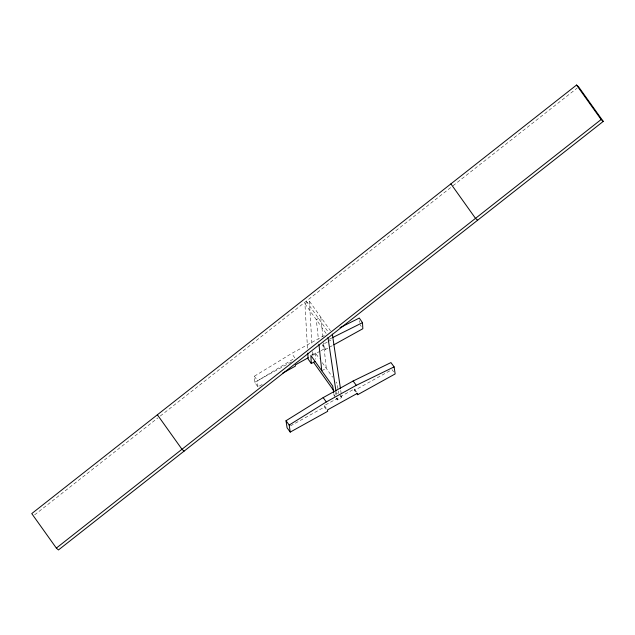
<?xml version="1.0" encoding="UTF-8"?>
<svg xmlns="http://www.w3.org/2000/svg" width="635" height="635" viewBox="0 0 635 635"><rect width="100%" height="100%" fill="white"/><g stroke="black" fill="none" stroke-linecap="round" stroke-linejoin="round"><path stroke-width="0.48" stroke-dasharray="3.17 2.38" d="M34.647 514.85L157.948 417.854M160.274 416.028L452.247 186.341M453.025 185.73L577.104 88.122M262.176 384.524L257.913 386.89L254.714 382.27L254.365 376.214L291.719 353.425L324.318 335.502M257.913 386.89L257.564 380.833L294.918 358.045L291.719 353.425M307.499 348.186L304.927 303.705L309.42 301.212L330.486 330.764M254.714 382.27L292.187 361.498L292.116 360.283M327.279 342.043L322.167 344.876L325.366 349.504L332.176 345.726M328.128 341.574L331.534 339.685M311.602 355.028L315.349 352.957L319.373 358.6M312.452 355.409L320.159 351.139M321.016 350.663L325.295 348.29L322.096 343.67M321.77 370.769L326.271 368.276L323.54 342.725M335.002 396.748L334.089 395.47L338.59 392.978L337.185 383.588L336.042 381.976M326.12 409.154L324.541 407.003L324.326 405.598L354.306 388.977L357.473 393.287M290.473 425.887L324.541 407.003M336.137 398.343L337.28 399.939L341.773 397.447L340.614 389.652M355.568 391.819L354.513 390.382L391.136 370.086M329.271 339.249L331.891 337.939M391.985 369.618L393.573 371.769M324.326 405.598L326.438 408.472M306.26 301.18L328.565 332.47M304.927 303.705L326.557 334.05M322.247 362.633L332.589 377.142M339.495 394.256L341.773 397.447M335.201 392.628L336.336 394.224M360.172 324.882L361.236 326.422M254.365 376.214L257.564 380.833M354.306 388.977L354.513 390.382M336.113 392.144L336.407 394.097M336.987 397.994L337.28 399.939M333.812 393.589L334.089 395.47M322.905 336.836L320.81 317.183L316.309 319.675L318.413 339.328M359.442 320.651L359.537 322.382M325.295 348.29L325.366 349.504M315.349 352.957L315.706 359.235M309.42 301.212L311.936 344.702M312.341 351.623L312.571 355.576"/><path stroke-width="0.95" d="M576.54 85.042L31.75 513.596L56.348 548.092L58.46 549.958L603.25 121.404L578.652 86.908L576.54 85.042L601.131 119.539L603.25 121.404M56.348 548.092L601.131 119.539M357.68 394.692L357.473 393.287L327.493 409.908L327.708 411.313L290.235 432.086L287.068 427.776L286.02 420.743L323.144 397.629L353.116 381.016L390.938 362.585L394.113 366.895L395.16 373.928L357.68 394.692L356.624 393.255M290.235 432.086L289.187 425.053L326.311 401.939L356.283 385.326L394.113 366.895M308.166 357.783L295.315 364.911L295.386 366.117L282.615 373.197M333.883 344.781L362.839 328.732L362.49 322.675L359.291 318.056L340.058 327.652M307.784 353.123L308.126 359.053L311.317 363.53L315.063 361.45M332.764 337.502L362.49 322.675M477.623 220.226L475.504 218.361L450.906 183.864M184.094 451.136L181.975 449.27L157.377 414.774M353.116 381.016L356.283 385.326M323.144 397.629L326.311 401.939M286.02 420.743L289.187 425.053M313.563 362.283L333.494 390.231M332.335 334.129L340.471 388.683M327.985 337.598L335.971 391.176M333.669 392.652L332.692 386.08L310.848 355.449L311.317 363.53M318.937 344.241L321.77 370.769"/></g></svg>
